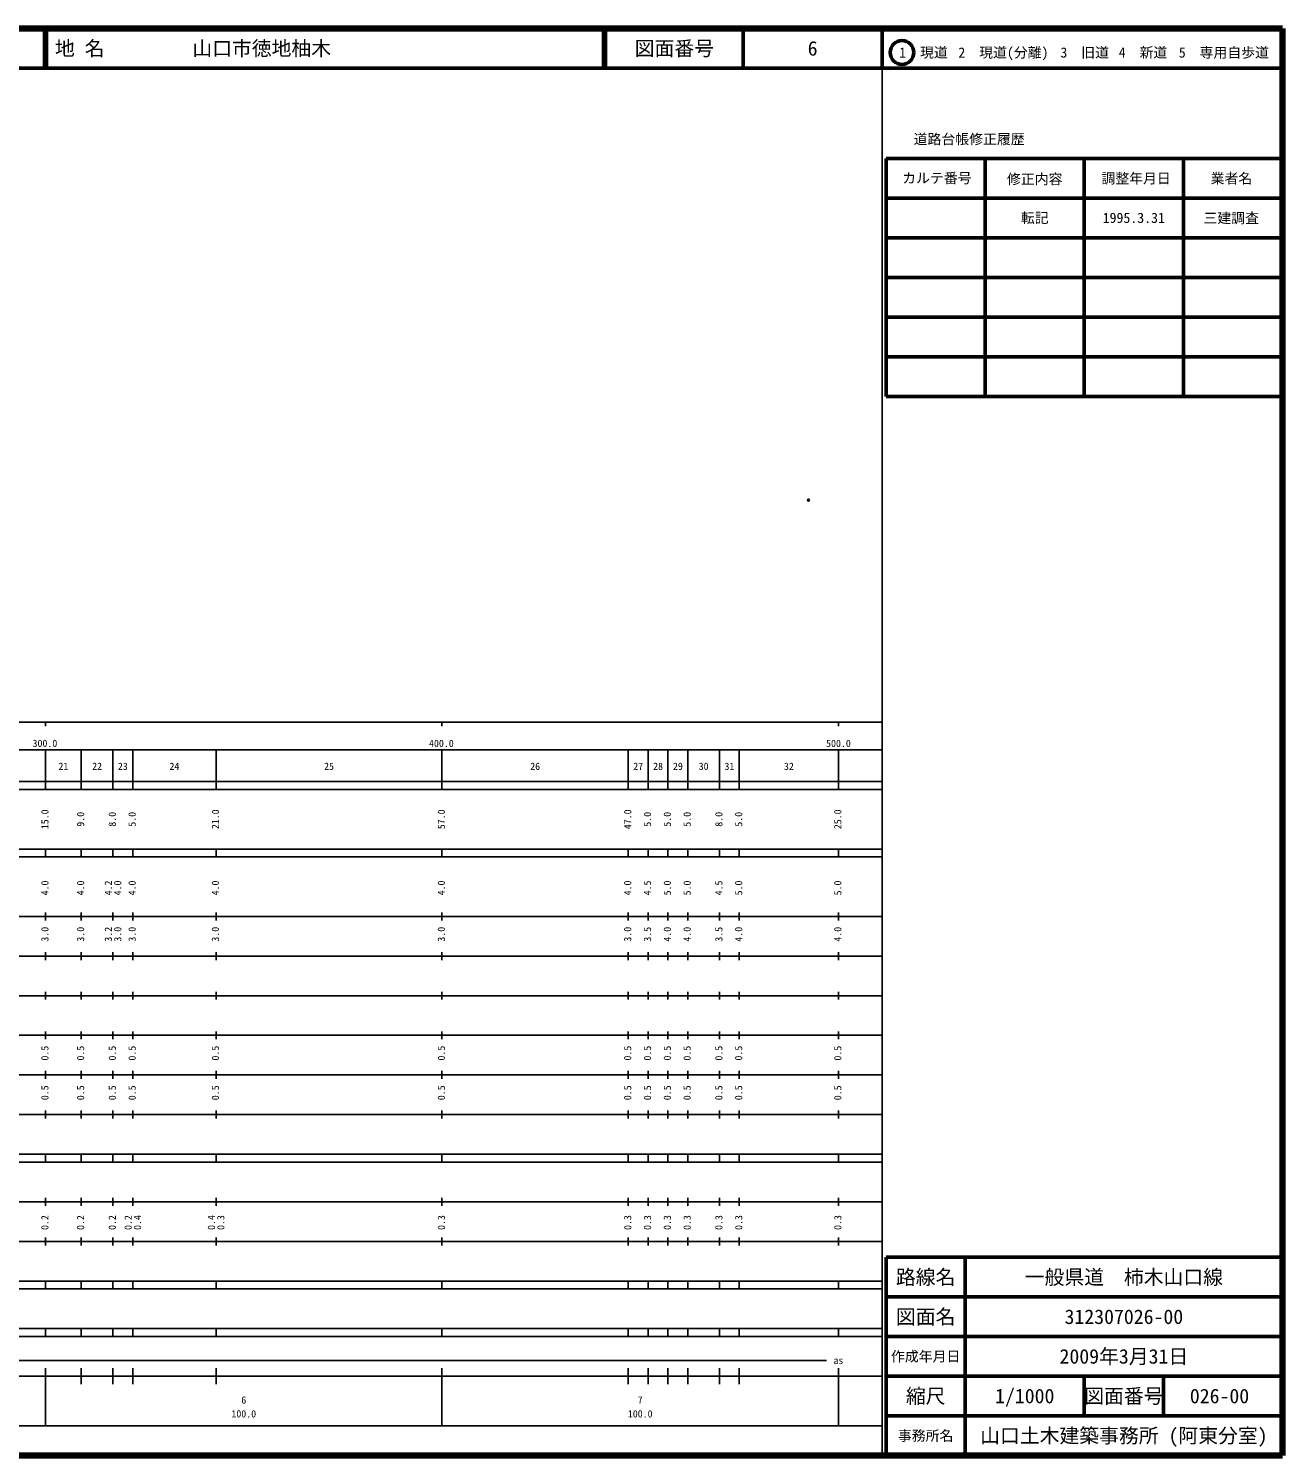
# Model space of a CAD drawing. Units: millimetres on the paper. Extents: x 40 to 680, y 20 to 380.
# Drawn here: x 363.7 to 680, y 20 to 380 of the extents above; entities that cross this region are included whole.
import ezdxf
from ezdxf.enums import TextEntityAlignment as Align

# ---------------------------------------------------------------- set-up
doc = ezdxf.new("R2010")
doc.units = ezdxf.units.MM
doc.header["$PDMODE"] = 32
doc.header["$PDSIZE"] = 0.5
doc.layers.add('M-OTRS', color=6, linetype='Continuous')
doc.layers.add('M-TTL-TXT', color=7, linetype='Continuous')
for name, color, linetype, lineweight in [('M-TTL', 2, 'Continuous', 140), ('M-TTL-BAND', 7, 'Continuous', 25), ('M-TTL-FRAM', 2, 'Continuous', 50), ('M-TTL-LINE', 7, 'Continuous', 50)]:
    doc.layers.add(name, color=color, linetype=linetype, lineweight=lineweight)
doc.styles.add('ＭＳ ゴシック', font='')
doc.styles.get('ＭＳ ゴシック').set_extended_font_data('MS Gothic')

msp = doc.modelspace()

# ---------------------------------------------------------------- linework, layer by layer
at = {"layer": 'M-OTRS'}
msp.add_point((560.416, 260.994), dxfattribs=at)
at = {"layer": 'M-TTL'}
for p, q in [((680, 380), (40, 380)), ((680, 20), (680, 380)), ((40, 20), (680, 20))]:
    msp.add_line(p, q, dxfattribs=at)
at = {"layer": 'M-TTL-BAND'}
for p, q in [((579, 20), (579, 370)), ((40, 205), (579, 205)), ((368, 205), (368, 204)), ((468, 205), (468, 204)), ((568, 205), (568, 204)), ((68, 198), (579, 198)), ((368, 188), (368, 198)), ((377, 188), (377, 198)), ((385, 188), (385, 198)), ((390, 188), (390, 198)), ((411, 188), (411, 198)), ((468, 188), (468, 198)), ((515, 188), (515, 198)), ((520, 188), (520, 198)), ((525, 188), (525, 198)), ((530, 188), (530, 198)), ((538, 188), (538, 198)), ((543, 188), (543, 198)), ((568, 188), (568, 198)), ((40, 190), (579, 190)), ((40, 188), (579, 188)), ((40, 173), (579, 173)), ((368, 171), (368, 173)), ((377, 171), (377, 173)), ((385, 171), (385, 173)), ((390, 171), (390, 173)), ((411, 171), (411, 173)), ((468, 171), (468, 173)), ((515, 171), (515, 173)), ((520, 171), (520, 173)), ((525, 171), (525, 173)), ((530, 171), (530, 173)), ((538, 171), (538, 173)), ((543, 171), (543, 173)), ((568, 171), (568, 173)), ((40, 171), (579, 171)), ((40, 156), (579, 156)), ((368, 155), (368, 157)), ((377, 155), (377, 157)), ((385, 155), (385, 157)), ((390, 155), (390, 157)), ((411, 155), (411, 157)), ((468, 155), (468, 157)), ((515, 155), (515, 157)), ((520, 155), (520, 157)), ((525, 155), (525, 157)), ((530, 155), (530, 157)), ((538, 155), (538, 157)), ((543, 155), (543, 157)), ((568, 155), (568, 157)), ((46, 146), (579, 146)), ((368, 145), (368, 147)), ((377, 145), (377, 147)), ((385, 145), (385, 147)), ((390, 145), (390, 147)), ((411, 145), (411, 147)), ((468, 145), (468, 147)), ((515, 145), (515, 147)), ((520, 145), (520, 147)), ((525, 145), (525, 147)), ((530, 145), (530, 147)), ((538, 145), (538, 147)), ((543, 145), (543, 147)), ((568, 145), (568, 147)), ((368, 135), (368, 137)), ((377, 135), (377, 137)), ((385, 135), (385, 137)), ((390, 135), (390, 137)), ((411, 135), (411, 137)), ((468, 135), (468, 137)), ((515, 135), (515, 137)), ((520, 135), (520, 137)), ((525, 135), (525, 137)), ((530, 135), (530, 137)), ((538, 135), (538, 137)), ((543, 135), (543, 137)), ((568, 135), (568, 137)), ((52, 136), (579, 136)), ((46, 126), (579, 126)), ((368, 125), (368, 127)), ((377, 125), (377, 127)), ((385, 125), (385, 127)), ((390, 125), (390, 127)), ((411, 125), (411, 127)), ((468, 125), (468, 127)), ((515, 125), (515, 127)), ((520, 125), (520, 127)), ((525, 125), (525, 127)), ((530, 125), (530, 127)), ((538, 125), (538, 127)), ((543, 125), (543, 127)), ((568, 125), (568, 127)), ((52, 116), (579, 116)), ((368, 115), (368, 117)), ((377, 115), (377, 117)), ((385, 115), (385, 117)), ((390, 115), (390, 117)), ((411, 115), (411, 117)), ((468, 115), (468, 117)), ((515, 115), (515, 117)), ((520, 115), (520, 117)), ((525, 115), (525, 117)), ((530, 115), (530, 117)), ((538, 115), (538, 117)), ((543, 115), (543, 117)), ((568, 115), (568, 117)), ((46, 106), (579, 106)), ((368, 105), (368, 107)), ((377, 105), (377, 107)), ((385, 105), (385, 107)), ((390, 105), (390, 107)), ((411, 105), (411, 107)), ((468, 105), (468, 107)), ((515, 105), (515, 107)), ((520, 105), (520, 107)), ((525, 105), (525, 107)), ((530, 105), (530, 107)), ((538, 105), (538, 107)), ((543, 105), (543, 107)), ((568, 105), (568, 107)), ((40, 96), (579, 96)), ((40, 94), (579, 94)), ((368, 94), (368, 96)), ((377, 94), (377, 96)), ((385, 94), (385, 96)), ((390, 94), (390, 96)), ((411, 94), (411, 96)), ((468, 94), (468, 96)), ((515, 94), (515, 96)), ((520, 94), (520, 96)), ((525, 94), (525, 96)), ((530, 94), (530, 96)), ((538, 94), (538, 96)), ((543, 94), (543, 96)), ((568, 94), (568, 96)), ((49, 84), (579, 84)), ((368, 83), (368, 85)), ((377, 83), (377, 85)), ((385, 83), (385, 85)), ((390, 83), (390, 85)), ((411, 83), (411, 85)), ((468, 83), (468, 85)), ((515, 83), (515, 85)), ((520, 83), (520, 85)), ((525, 83), (525, 85)), ((530, 83), (530, 85)), ((538, 83), (538, 85)), ((543, 83), (543, 85)), ((568, 83), (568, 85)), ((40, 74), (579, 74)), ((368, 73), (368, 75)), ((377, 73), (377, 75)), ((385, 73), (385, 75)), ((390, 73), (390, 75)), ((411, 73), (411, 75)), ((468, 73), (468, 75)), ((515, 73), (515, 75)), ((520, 73), (520, 75)), ((525, 73), (525, 75)), ((530, 73), (530, 75)), ((538, 73), (538, 75)), ((543, 73), (543, 75)), ((568, 73), (568, 75)), ((40, 64), (579, 64)), ((40, 62), (579, 62)), ((368, 62), (368, 64)), ((377, 62), (377, 64)), ((385, 62), (385, 64)), ((390, 62), (390, 64)), ((411, 62), (411, 64)), ((468, 62), (468, 64)), ((515, 62), (515, 64)), ((520, 62), (520, 64)), ((525, 62), (525, 64)), ((530, 62), (530, 64)), ((538, 62), (538, 64)), ((543, 62), (543, 64)), ((568, 62), (568, 64)), ((40, 52), (579, 52)), ((368, 50), (368, 52)), ((377, 50), (377, 52)), ((385, 50), (385, 52)), ((390, 50), (390, 52)), ((411, 50), (411, 52)), ((468, 50), (468, 52)), ((515, 50), (515, 52)), ((520, 50), (520, 52)), ((525, 50), (525, 52)), ((530, 50), (530, 52)), ((538, 50), (538, 52)), ((543, 50), (543, 52)), ((568, 50), (568, 52)), ((40, 50), (579, 50)), ((71, 44), (565, 44)), ((40, 40), (579, 40)), ((368, 27.5), (368, 42)), ((377, 38), (377, 42)), ((385, 38), (385, 42)), ((390, 38), (390, 42)), ((411, 38), (411, 42)), ((468, 27.5), (468, 42)), ((515, 38), (515, 42)), ((520, 38), (520, 42)), ((525, 38), (525, 42)), ((530, 38), (530, 42)), ((538, 38), (538, 42)), ((543, 38), (543, 42)), ((568, 27.5), (568, 42)), ((68, 27.5), (579, 27.5))]:
    msp.add_line(p, q, dxfattribs=at)
at = {"layer": 'M-TTL-FRAM'}
for p, q in [((580, 347.197), (580, 287.197)), ((580, 347.197), (680, 347.197)), ((580, 287.197), (680, 287.197)), ((680, 70), (580, 70)), ((580, 70), (580, 20))]:
    msp.add_line(p, q, dxfattribs=at)
at = {"layer": 'M-TTL-LINE'}
for p, q in [((367.75, 380), (367.75, 370)), ((368.25, 380), (368.25, 370)), ((508.747, 380), (508.747, 370)), ((509.247, 380), (509.247, 370)), ((543.997, 380), (543.997, 370)), ((579, 380), (579, 370)), ((40, 370), (680, 370)), ((605, 347.197), (605, 287.197)), ((630, 347.197), (630, 287.197)), ((655, 347.197), (655, 287.197)), ((580, 337.197), (680, 337.197)), ((580, 327.197), (680, 327.197)), ((580, 317.197), (680, 317.197)), ((580, 307.197), (680, 307.197)), ((580, 297.197), (680, 297.197)), ((600, 70), (600, 20)), ((680, 60), (580, 60)), ((680, 50), (580, 50)), ((680, 40), (580, 40)), ((630, 40), (630, 30)), ((650, 40), (650, 30)), ((680, 30), (580, 30))]:
    msp.add_line(p, q, dxfattribs=at)
msp.add_circle((584.031, 373.958), 3, dxfattribs=at)

# ---------------------------------------------------------------- texts
at = {"layer": 'M-TTL-BAND', "style": 'ＭＳ ゴシック'}
for s, p in [('300.0', (367.844, 198.195)), ('400.0', (467.844, 198.195)), ('500.0', (568, 198.195)), ('21', (372.5, 192.405)), ('22', (381, 192.405)), ('23', (387.5, 192.405)), ('24', (400.5, 192.405)), ('25', (439.5, 192.405)), ('26', (491.5, 192.405)), ('27', (517.5, 192.405)), ('28', (522.5, 192.405)), ('29', (527.5, 192.405)), ('30', (534, 192.405)), ('31', (540.5, 192.405)), ('32', (555.5, 192.405)), ('as', (568, 42.5)), ('6', (418, 32.523)), ('7', (518, 32.523)), ('100.0', (418, 29.033)), ('100.0', (518, 29.033))]:
    msp.add_text(s, height=1.833, dxfattribs=at).set_placement(p, align=Align.BOTTOM_CENTER)
for s, p in [('15.0', (369.29, 180.5)), ('9.0', (378.29, 180.5)), ('8.0', (386.29, 180.5)), ('5.0', (391.29, 180.5)), ('21.0', (412.29, 180.5)), ('57.0', (469.29, 180.5)), ('47.0', (516.29, 180.5)), ('5.0', (521.29, 180.5)), ('5.0', (526.29, 180.5)), ('5.0', (531.29, 180.5)), ('8.0', (539.29, 180.5)), ('5.0', (544.29, 180.5)), ('25.0', (569.29, 180.5)), ('4.0', (369.29, 163.174)), ('4.0', (378.29, 163.174)), ('4.2', (385.29, 163.174)), ('4.0', (387.66, 163.174)), ('4.0', (391.29, 163.174)), ('4.0', (412.29, 163.174)), ('4.0', (469.29, 163.174)), ('4.0', (516.29, 163.174)), ('4.5', (521.29, 163.174)), ('5.0', (526.29, 163.174)), ('5.0', (531.29, 163.174)), ('4.5', (539.29, 163.174)), ('5.0', (544.29, 163.174)), ('5.0', (569.29, 163.174)), ('3.0', (369.29, 151.5)), ('3.0', (378.29, 151.5)), ('3.2', (385.29, 151.5)), ('3.0', (387.66, 151.5)), ('3.0', (391.29, 151.5)), ('3.0', (412.29, 151.5)), ('3.0', (469.29, 151.5)), ('3.0', (516.29, 151.5)), ('3.5', (521.29, 151.5)), ('4.0', (526.29, 151.5)), ('4.0', (531.29, 151.5)), ('3.5', (539.29, 151.5)), ('4.0', (544.29, 151.5)), ('4.0', (569.29, 151.5)), ('0.5', (369.29, 121.5)), ('0.5', (378.29, 121.5)), ('0.5', (386.29, 121.5)), ('0.5', (391.29, 121.5)), ('0.5', (412.29, 121.5)), ('0.5', (469.29, 121.5)), ('0.5', (516.29, 121.5)), ('0.5', (521.29, 121.5)), ('0.5', (526.29, 121.5)), ('0.5', (531.29, 121.5)), ('0.5', (539.29, 121.5)), ('0.5', (544.29, 121.5)), ('0.5', (569.29, 121.5)), ('0.5', (369.29, 111.5)), ('0.5', (378.29, 111.5)), ('0.5', (386.29, 111.5)), ('0.5', (391.29, 111.5)), ('0.5', (412.29, 111.5)), ('0.5', (469.29, 111.5)), ('0.5', (516.29, 111.5)), ('0.5', (521.29, 111.5)), ('0.5', (526.29, 111.5)), ('0.5', (531.29, 111.5)), ('0.5', (539.29, 111.5)), ('0.5', (544.29, 111.5)), ('0.5', (569.29, 111.5)), ('0.2', (369.29, 78.764)), ('0.2', (378.29, 78.764)), ('0.2', (386.29, 78.764)), ('0.2', (390.29, 78.764)), ('0.4', (392.66, 78.764)), ('0.4', (411.29, 78.764)), ('0.3', (413.66, 78.764)), ('0.3', (469.29, 78.764)), ('0.3', (516.29, 78.764)), ('0.3', (521.29, 78.764)), ('0.3', (526.29, 78.764)), ('0.3', (531.29, 78.764)), ('0.3', (539.29, 78.764)), ('0.3', (544.29, 78.764)), ('0.3', (569.29, 78.764))]:
    msp.add_text(s, height=1.833, rotation=90, dxfattribs=at).set_placement(p, align=Align.BOTTOM_CENTER)
at = {"layer": 'M-TTL-TXT', "style": 'ＭＳ ゴシック'}
for s, p in [('地 名', (370.38, 375)), ('山口市徳地柚木', (405.024, 375))]:
    msp.add_text(s, height=3.666, dxfattribs=at).set_placement(p, align=Align.MIDDLE_LEFT)
for s, height, p in [('図面番号', 3.666, (526.622, 375)), ('6', 3.666, (561.497, 375)), ('1\u3000現道', 2.566, (589.448, 373.958)), ('2\u3000現道(分離)', 2.566, (609.619, 373.958)), ('3\u3000旧道', 2.566, (630.121, 373.958)), ('4\u3000新道', 2.566, (644.824, 373.958)), ('5\u3000専用自歩道', 2.566, (665.228, 373.958)), ('道路台帳修正履歴', 2.566, (600.968, 352.113)), ('カルテ番号', 2.566, (592.839, 342.277)), ('修正内容', 2.566, (617.509, 342.023)), ('調整年月日', 2.566, (643.089, 342.197)), ('業者名', 2.566, (667.134, 342.197)), ('転記', 2.566, (617.5, 332.245)), ('1995.3.31', 2.566, (642.5, 332.245)), ('三建調査', 2.566, (667.077, 332.189)), ('路線名', 3.666, (590, 65)), ('路線名', 3.666, (590, 65)), ('一般県道\u3000柿木山口線', 3.666, (640, 65)), ('図面名', 3.666, (590, 55)), ('図面名', 3.666, (590, 55)), ('312307026-00', 3.666, (640, 55)), ('2009年3月31日', 3.666, (640, 45)), ('作成年月日', 2.566, (590, 45)), ('作成年月日', 2.566, (590, 45)), ('縮尺', 3.666, (590, 35)), ('縮尺', 3.666, (590, 35)), ('1/1000', 3.666, (615, 35)), ('図面番号', 3.666, (640, 35)), ('図面番号', 3.666, (640, 35)), ('026-00', 3.666, (664.125, 35)), ('事務所名', 2.566, (590, 25)), ('事務所名', 2.566, (590, 25)), ('山口土木建築事務所 (阿東分室)', 3.666, (640, 25))]:
    msp.add_text(s, height=height, dxfattribs=at).set_placement(p, align=Align.MIDDLE_CENTER)

doc.saveas('drawing.dxf')
